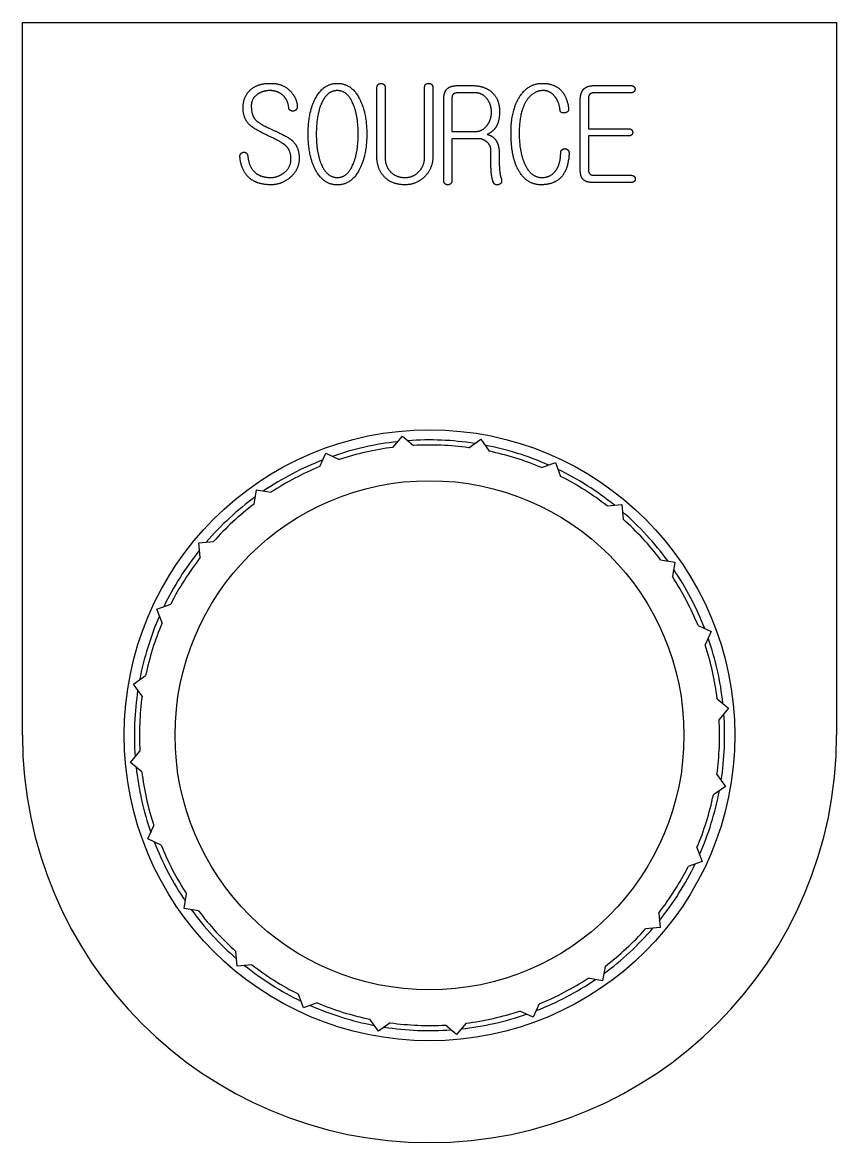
# Model space of a CAD drawing. Extents: x 109308 to 114204, y 60901 to 64142.
# Drawn here: x 111999.1 to 112039.1, y 62965.4 to 63020.4 of the extents above; entities that cross this region are included whole.
import ezdxf

# ---------------------------------------------------------------- set-up
doc = ezdxf.new("R2010")
doc.units = 0
doc.header["$LTSCALE"] = 10
doc.header["$MEASUREMENT"] = 0
doc.layers.get('0').update_dxf_attribs({"linetype": 'CONTINUOUS'})
doc.layers.add('가시적인_것_ISO_', color=3, linetype='CONTINUOUS')

# ---------------------------------------------------------------- blocks, each defined once
blk = doc.blocks.new('44Q1XC')
at = {"layer": '가시적인_것_ISO_'}
for p, q in [((17020.931, 5933.591), (17060.931, 5933.591)), ((17020.931, 5898.591), (17020.931, 5933.591)), ((17060.931, 5933.591), (17060.931, 5898.591)), ((17033.076, 5930.6), (17033.154, 5930.6)), ((17038.348, 5926.98), (17038.348, 5930.387)), ((17038.75, 5930.387), (17038.75, 5926.967)), ((17040.693, 5927.025), (17040.693, 5930.426)), ((17041.094, 5930.413), (17041.094, 5926.993)), ((17043.193, 5930.134), (17042.344, 5930.134)), ((17042.364, 5930.49), (17043.024, 5930.49)), ((17050.829, 5930.134), (17049.015, 5930.134)), ((17049.06, 5930.49), (17050.829, 5930.49)), ((17041.632, 5925.834), (17041.632, 5929.823)), ((17042.033, 5929.862), (17042.033, 5928.236)), ((17048.335, 5926.352), (17048.335, 5929.758)), ((17048.737, 5929.862), (17048.737, 5928.372)), ((17033.07, 5927.997), (17033.005, 5928.029)), ((17042.033, 5928.236), (17043.193, 5928.236)), ((17048.737, 5928.372), (17050.718, 5928.372)), ((17048.737, 5928.016), (17048.737, 5926.358)), ((17050.718, 5928.016), (17048.737, 5928.016)), ((17042.033, 5927.88), (17042.033, 5925.834)), ((17043.348, 5927.88), (17042.033, 5927.88)), ((17043.944, 5927.032), (17043.95, 5927.304)), ((17050.829, 5925.73), (17048.976, 5925.73)), ((17048.996, 5926.086), (17050.829, 5926.086)), ((17039.137, 5912.728), (17039.598, 5913.281)), ((17039.598, 5913.281), (17040.151, 5912.82)), ((17042.857, 5912.711), (17043.445, 5913.125)), ((17043.445, 5913.125), (17043.86, 5912.537)), ((17035.539, 5911.782), (17035.841, 5912.435)), ((17035.841, 5912.435), (17036.495, 5912.133)), ((17046.446, 5911.731), (17047.121, 5911.979)), ((17047.121, 5911.979), (17047.37, 5911.304)), ((17032.309, 5909.937), (17032.432, 5910.646)), ((17032.432, 5910.646), (17033.141, 5910.524)), ((17049.658, 5909.856), (17050.376, 5909.921)), ((17050.376, 5909.921), (17050.441, 5909.204)), ((17029.601, 5908.036), (17030.318, 5908.101)), ((17029.666, 5907.319), (17029.601, 5908.036)), ((17052.277, 5907.213), (17052.986, 5907.09)), ((17052.986, 5907.09), (17052.863, 5906.381)), ((17027.543, 5904.782), (17028.219, 5905.03)), ((17027.791, 5904.106), (17027.543, 5904.782)), ((17054.122, 5903.983), (17054.775, 5903.681)), ((17054.775, 5903.681), (17054.473, 5903.027)), ((17026.397, 5901.106), (17026.985, 5901.521)), ((17026.812, 5900.517), (17026.397, 5901.106)), ((17055.068, 5900.385), (17055.621, 5899.924)), ((17055.621, 5899.924), (17055.16, 5899.371)), ((17026.241, 5897.258), (17026.702, 5897.811)), ((17026.794, 5896.797), (17026.241, 5897.258)), ((17055.05, 5896.665), (17055.465, 5896.077)), ((17055.465, 5896.077), (17054.877, 5895.662)), ((17027.087, 5893.502), (17027.389, 5894.155)), ((17027.74, 5893.2), (17027.087, 5893.502)), ((17054.071, 5893.077), (17054.319, 5892.401)), ((17054.319, 5892.401), (17053.643, 5892.152)), ((17028.876, 5890.092), (17028.999, 5890.801)), ((17029.585, 5889.969), (17028.876, 5890.092)), ((17052.196, 5889.864), (17052.261, 5889.147)), ((17052.261, 5889.147), (17051.544, 5889.082)), ((17031.486, 5887.262), (17031.421, 5887.979)), ((17032.203, 5887.327), (17031.486, 5887.262)), ((17049.553, 5887.246), (17049.43, 5886.536)), ((17049.43, 5886.536), (17048.721, 5886.659)), ((17034.74, 5885.203), (17034.492, 5885.879)), ((17035.416, 5885.452), (17034.74, 5885.203)), ((17046.02, 5884.747), (17045.367, 5885.049)), ((17046.323, 5885.401), (17046.02, 5884.747)), ((17038.417, 5884.057), (17038.002, 5884.646)), ((17039.005, 5884.472), (17038.417, 5884.057)), ((17042.725, 5884.455), (17042.264, 5883.902)), ((17042.264, 5883.902), (17041.711, 5884.363))]:
    blk.add_line(p, q, dxfattribs=at)
for radius in [15, 12.5]:
    blk.add_circle((17040.931, 5898.591), radius, dxfattribs=at)
for radius, start, end in [(14.5, 81.1815, 94.1884), (14.5, 96.1815, 109.1884), (14.25, 97.2323, 108.1375), (14.25, 82.2323, 93.1375), (14.5, 66.1815, 79.1884), (14.25, 67.2323, 78.1375), (14.5, 111.1815, 124.1884), (14.25, 112.2323, 123.1375), (14.5, 51.1815, 64.1884), (14.25, 52.2323, 63.1375), (14.5, 126.1815, 139.1884), (14.25, 127.2323, 138.1375), (14.5, 36.1815, 49.1884), (14.25, 37.2323, 48.1375), (14.5, 141.1815, 154.1884), (14.25, 142.2323, 153.1375), (14.5, 21.1815, 34.1884), (14.25, 22.2323, 33.1375), (14.5, 156.1815, 169.1884), (14.25, 157.2323, 168.1375), (14.5, 6.1815, 19.1884), (14.25, 7.2323, 18.1375), (14.5, 171.1815, 184.1884), (14.25, 172.2323, 183.1375), (14.25, 352.2323, 3.1375), (14.5, 351.1815, 4.1884), (20, 180, 0), (14.5, 186.1815, 199.1884), (14.25, 187.2323, 198.1375), (14.25, 337.2323, 348.1375), (14.5, 336.1815, 349.1884), (14.5, 201.1815, 214.1884), (14.25, 202.2323, 213.1375), (14.25, 322.2323, 333.1375), (14.5, 321.1815, 334.1884), (14.5, 216.1815, 229.1884), (14.25, 217.2323, 228.1375), (14.5, 306.1815, 319.1884), (14.25, 307.2323, 318.1375), (14.5, 231.1815, 244.1884), (14.25, 232.2323, 243.1375), (14.25, 292.2323, 303.1375), (14.5, 291.1815, 304.1884), (14.5, 246.1815, 259.1884), (14.25, 247.2323, 258.1375), (14.25, 277.2323, 288.1375), (14.25, 262.2323, 273.1375), (14.5, 276.1815, 289.1884), (14.5, 261.1815, 274.1884)]:
    blk.add_arc((17040.931, 5898.591), radius, start, end, dxfattribs=at)
for points in [[(17031.774, 5929.389), (17031.774, 5929.972), (17032.15, 5930.296)], [(17032.15, 5930.296), (17032.506, 5930.6), (17033.076, 5930.6)], [(17033.095, 5930.244), (17032.733, 5930.244), (17032.461, 5930.05)], [(17033.711, 5930.03), (17033.452, 5930.244), (17033.095, 5930.244)], [(17033.154, 5930.6), (17033.704, 5930.6), (17034.073, 5930.238)], [(17034.073, 5930.238), (17034.397, 5929.92), (17034.436, 5929.493)], [(17035.317, 5929.843), (17035.706, 5930.6), (17036.405, 5930.6)], [(17036.405, 5930.244), (17035.893, 5930.244), (17035.615, 5929.597)], [(17036.405, 5930.6), (17037.104, 5930.6), (17037.493, 5929.843)], [(17037.176, 5929.597), (17036.904, 5930.244), (17036.405, 5930.244)], [(17038.348, 5930.387), (17038.348, 5930.484), (17038.406, 5930.542)], [(17038.406, 5930.542), (17038.465, 5930.594), (17038.549, 5930.594)], [(17038.549, 5930.594), (17038.627, 5930.594), (17038.685, 5930.549)], [(17038.685, 5930.549), (17038.75, 5930.49), (17038.75, 5930.387)], [(17040.693, 5930.426), (17040.693, 5930.51), (17040.751, 5930.562)], [(17040.751, 5930.562), (17040.809, 5930.6), (17040.893, 5930.6)], [(17040.893, 5930.6), (17040.971, 5930.6), (17041.029, 5930.549)], [(17041.029, 5930.549), (17041.094, 5930.503), (17041.094, 5930.413)], [(17041.632, 5929.823), (17041.632, 5930.173), (17041.794, 5930.328)], [(17041.794, 5930.328), (17041.962, 5930.49), (17042.364, 5930.49)], [(17042.344, 5930.134), (17042.169, 5930.134), (17042.098, 5930.069)], [(17043.024, 5930.49), (17043.555, 5930.49), (17043.911, 5930.231)], [(17043.756, 5929.836), (17043.529, 5930.134), (17043.193, 5930.134)], [(17043.911, 5930.231), (17044.371, 5929.894), (17044.371, 5929.214)], [(17045.375, 5929.966), (17045.796, 5930.6), (17046.476, 5930.6)], [(17046.522, 5930.244), (17046.023, 5930.244), (17045.699, 5929.758)], [(17046.476, 5930.6), (17047.085, 5930.6), (17047.422, 5930.225)], [(17047.046, 5930.005), (17046.82, 5930.244), (17046.522, 5930.244)], [(17047.422, 5930.225), (17047.7, 5929.907), (17047.765, 5929.344)], [(17048.335, 5929.758), (17048.335, 5930.147), (17048.51, 5930.322)], [(17048.51, 5930.322), (17048.678, 5930.49), (17049.06, 5930.49)], [(17049.015, 5930.134), (17048.879, 5930.134), (17048.801, 5930.056)], [(17050.829, 5930.49), (17050.919, 5930.49), (17050.978, 5930.439)], [(17050.978, 5930.192), (17050.926, 5930.134), (17050.829, 5930.134)], [(17050.978, 5930.439), (17051.029, 5930.387), (17051.029, 5930.315)], [(17051.029, 5930.315), (17051.029, 5930.244), (17050.978, 5930.192)], [(17032.461, 5930.05), (17032.176, 5929.836), (17032.176, 5929.506)], [(17034.015, 5929.409), (17033.983, 5929.797), (17033.711, 5930.03)], [(17034.967, 5928.107), (17034.967, 5929.163), (17035.317, 5929.843)], [(17035.615, 5929.597), (17035.369, 5929.014), (17035.369, 5928.107)], [(17037.428, 5928.107), (17037.428, 5929.014), (17037.176, 5929.597)], [(17037.493, 5929.843), (17037.849, 5929.163), (17037.849, 5928.107)], [(17042.098, 5930.069), (17042.033, 5930.011), (17042.033, 5929.862)], [(17043.976, 5929.182), (17043.976, 5929.558), (17043.756, 5929.836)], [(17044.935, 5928.159), (17044.935, 5929.299), (17045.375, 5929.966)], [(17045.699, 5929.758), (17045.336, 5929.195), (17045.336, 5928.165)], [(17047.344, 5929.292), (17047.292, 5929.739), (17047.046, 5930.005)], [(17048.801, 5930.056), (17048.737, 5929.985), (17048.737, 5929.862)], [(17032.117, 5928.541), (17031.774, 5928.858), (17031.774, 5929.389)], [(17032.176, 5929.506), (17032.176, 5929.053), (17032.357, 5928.839)], [(17034.093, 5929.273), (17034.022, 5929.318), (17034.015, 5929.409)], [(17034.242, 5929.234), (17034.158, 5929.227), (17034.093, 5929.273)], [(17034.384, 5929.312), (17034.332, 5929.247), (17034.242, 5929.234)], [(17034.436, 5929.493), (17034.443, 5929.383), (17034.384, 5929.312)], [(17043.756, 5928.534), (17043.976, 5928.813), (17043.976, 5929.182)], [(17044.371, 5929.214), (17044.371, 5928.748), (17044.209, 5928.476)], [(17047.571, 5929.15), (17047.357, 5929.117), (17047.344, 5929.292)], [(17047.765, 5929.344), (17047.778, 5929.182), (17047.571, 5929.15)], [(17033.005, 5928.029), (17032.338, 5928.34), (17032.117, 5928.541)], [(17032.357, 5928.839), (17032.538, 5928.625), (17033.147, 5928.353)], [(17043.193, 5928.236), (17043.529, 5928.236), (17043.756, 5928.534)], [(17044.209, 5928.476), (17044.073, 5928.243), (17043.763, 5928.087)], [(17033.879, 5927.53), (17033.698, 5927.699), (17033.07, 5927.997)], [(17033.147, 5928.353), (17033.944, 5928.003), (17034.177, 5927.796)], [(17035.317, 5926.378), (17034.967, 5927.058), (17034.967, 5928.107)], [(17035.369, 5928.107), (17035.369, 5927.207), (17035.615, 5926.624)], [(17037.176, 5926.624), (17037.428, 5927.207), (17037.428, 5928.107)], [(17037.849, 5928.107), (17037.849, 5927.058), (17037.493, 5926.378)], [(17043.763, 5928.087), (17044.002, 5928.042), (17044.158, 5927.854)], [(17045.382, 5926.203), (17044.935, 5926.87), (17044.935, 5928.159)], [(17045.336, 5928.165), (17045.336, 5927.2), (17045.628, 5926.598)], [(17050.718, 5928.372), (17050.803, 5928.372), (17050.861, 5928.321)], [(17050.861, 5928.075), (17050.809, 5928.016), (17050.718, 5928.016)], [(17050.861, 5928.321), (17050.906, 5928.269), (17050.913, 5928.198)], [(17050.913, 5928.198), (17050.913, 5928.126), (17050.861, 5928.075)], [(17034.125, 5926.883), (17034.125, 5927.297), (17033.879, 5927.53)], [(17034.177, 5927.796), (17034.527, 5927.492), (17034.527, 5926.922)], [(17043.737, 5927.731), (17043.549, 5927.88), (17043.348, 5927.88)], [(17043.95, 5927.304), (17043.95, 5927.563), (17043.737, 5927.731)], [(17044.158, 5927.854), (17044.352, 5927.615), (17044.352, 5927.181)], [(17047.441, 5927.343), (17047.506, 5927.394), (17047.59, 5927.394)], [(17047.59, 5927.394), (17047.674, 5927.388), (17047.726, 5927.33)], [(17031.619, 5926.98), (17031.606, 5927.084), (17031.664, 5927.148)], [(17032.111, 5925.931), (17031.684, 5926.274), (17031.619, 5926.98)], [(17031.664, 5927.148), (17031.716, 5927.207), (17031.794, 5927.22)], [(17031.794, 5927.22), (17031.871, 5927.226), (17031.93, 5927.181)], [(17031.93, 5927.181), (17031.994, 5927.122), (17032.007, 5927.012)], [(17032.007, 5927.012), (17032.059, 5926.475), (17032.377, 5926.209)], [(17033.756, 5926.19), (17034.125, 5926.449), (17034.125, 5926.883)], [(17034.527, 5926.922), (17034.527, 5926.339), (17034.06, 5925.957)], [(17038.685, 5926.041), (17038.348, 5926.417), (17038.348, 5926.98)], [(17038.75, 5926.967), (17038.75, 5926.52), (17039.022, 5926.248)], [(17040.414, 5926.268), (17040.693, 5926.559), (17040.693, 5927.025)], [(17041.094, 5926.993), (17041.094, 5926.436), (17040.712, 5926.041)], [(17043.957, 5926.319), (17043.944, 5926.553), (17043.944, 5927.032)], [(17044.352, 5927.181), (17044.345, 5926.727), (17044.365, 5926.501)], [(17047.111, 5926.287), (17047.364, 5926.604), (17047.377, 5927.181)], [(17047.791, 5927.142), (17047.739, 5926.313), (17047.351, 5925.944)], [(17047.377, 5927.181), (17047.377, 5927.284), (17047.441, 5927.343)], [(17047.726, 5927.33), (17047.791, 5927.258), (17047.791, 5927.142)], [(17036.405, 5925.613), (17035.706, 5925.613), (17035.317, 5926.378)], [(17035.615, 5926.624), (17035.893, 5925.976), (17036.405, 5925.976)], [(17036.405, 5925.976), (17036.904, 5925.976), (17037.176, 5926.624)], [(17037.493, 5926.378), (17037.104, 5925.613), (17036.405, 5925.613)], [(17039.721, 5925.976), (17040.142, 5925.976), (17040.414, 5926.268)], [(17044.067, 5925.743), (17043.983, 5925.95), (17043.957, 5926.319)], [(17044.365, 5926.501), (17044.384, 5926.112), (17044.456, 5925.918)], [(17045.628, 5926.598), (17045.932, 5925.976), (17046.45, 5925.976)], [(17046.45, 5925.976), (17046.871, 5925.976), (17047.111, 5926.287)], [(17048.478, 5925.879), (17048.335, 5926.015), (17048.335, 5926.352)], [(17048.737, 5926.358), (17048.737, 5926.222), (17048.808, 5926.157)], [(17033.147, 5925.62), (17032.487, 5925.62), (17032.111, 5925.931)], [(17032.377, 5926.209), (17032.655, 5925.976), (17033.134, 5925.976)], [(17033.134, 5925.976), (17033.458, 5925.976), (17033.756, 5926.19)], [(17034.06, 5925.957), (17033.652, 5925.62), (17033.147, 5925.62)], [(17039.715, 5925.62), (17039.054, 5925.62), (17038.685, 5926.041)], [(17039.022, 5926.248), (17039.294, 5925.976), (17039.721, 5925.976)], [(17040.712, 5926.041), (17040.317, 5925.62), (17039.715, 5925.62)], [(17041.69, 5925.672), (17041.632, 5925.73), (17041.632, 5925.834)], [(17042.033, 5925.834), (17042.033, 5925.73), (17041.968, 5925.672)], [(17044.177, 5925.626), (17044.099, 5925.659), (17044.067, 5925.743)], [(17044.456, 5925.73), (17044.417, 5925.659), (17044.339, 5925.626)], [(17044.456, 5925.918), (17044.494, 5925.814), (17044.456, 5925.73)], [(17046.399, 5925.62), (17045.77, 5925.62), (17045.382, 5926.203)], [(17047.351, 5925.944), (17047.014, 5925.62), (17046.399, 5925.62)], [(17048.976, 5925.73), (17048.62, 5925.73), (17048.478, 5925.879)], [(17048.808, 5926.157), (17048.873, 5926.086), (17048.996, 5926.086)], [(17050.829, 5926.086), (17050.926, 5926.086), (17050.991, 5926.034)], [(17050.991, 5925.788), (17050.926, 5925.73), (17050.829, 5925.73)], [(17050.991, 5926.034), (17051.042, 5925.983), (17051.042, 5925.911)], [(17051.042, 5925.911), (17051.042, 5925.84), (17050.991, 5925.788)], [(17041.832, 5925.613), (17041.748, 5925.613), (17041.69, 5925.672)], [(17041.968, 5925.672), (17041.91, 5925.613), (17041.832, 5925.613)], [(17044.339, 5925.626), (17044.255, 5925.6), (17044.177, 5925.626)]]:
    blk.add_open_spline(points, degree=2, dxfattribs=at)
blk = doc.blocks.new('33CSS')
blk.add_blockref('44Q1XC', (92607.272, 57567.098))

msp = doc.modelspace()

# ---------------------------------------------------------------- block references
msp.add_blockref('33CSS', (2370.936, -480.288))

doc.saveas('drawing.dxf')
